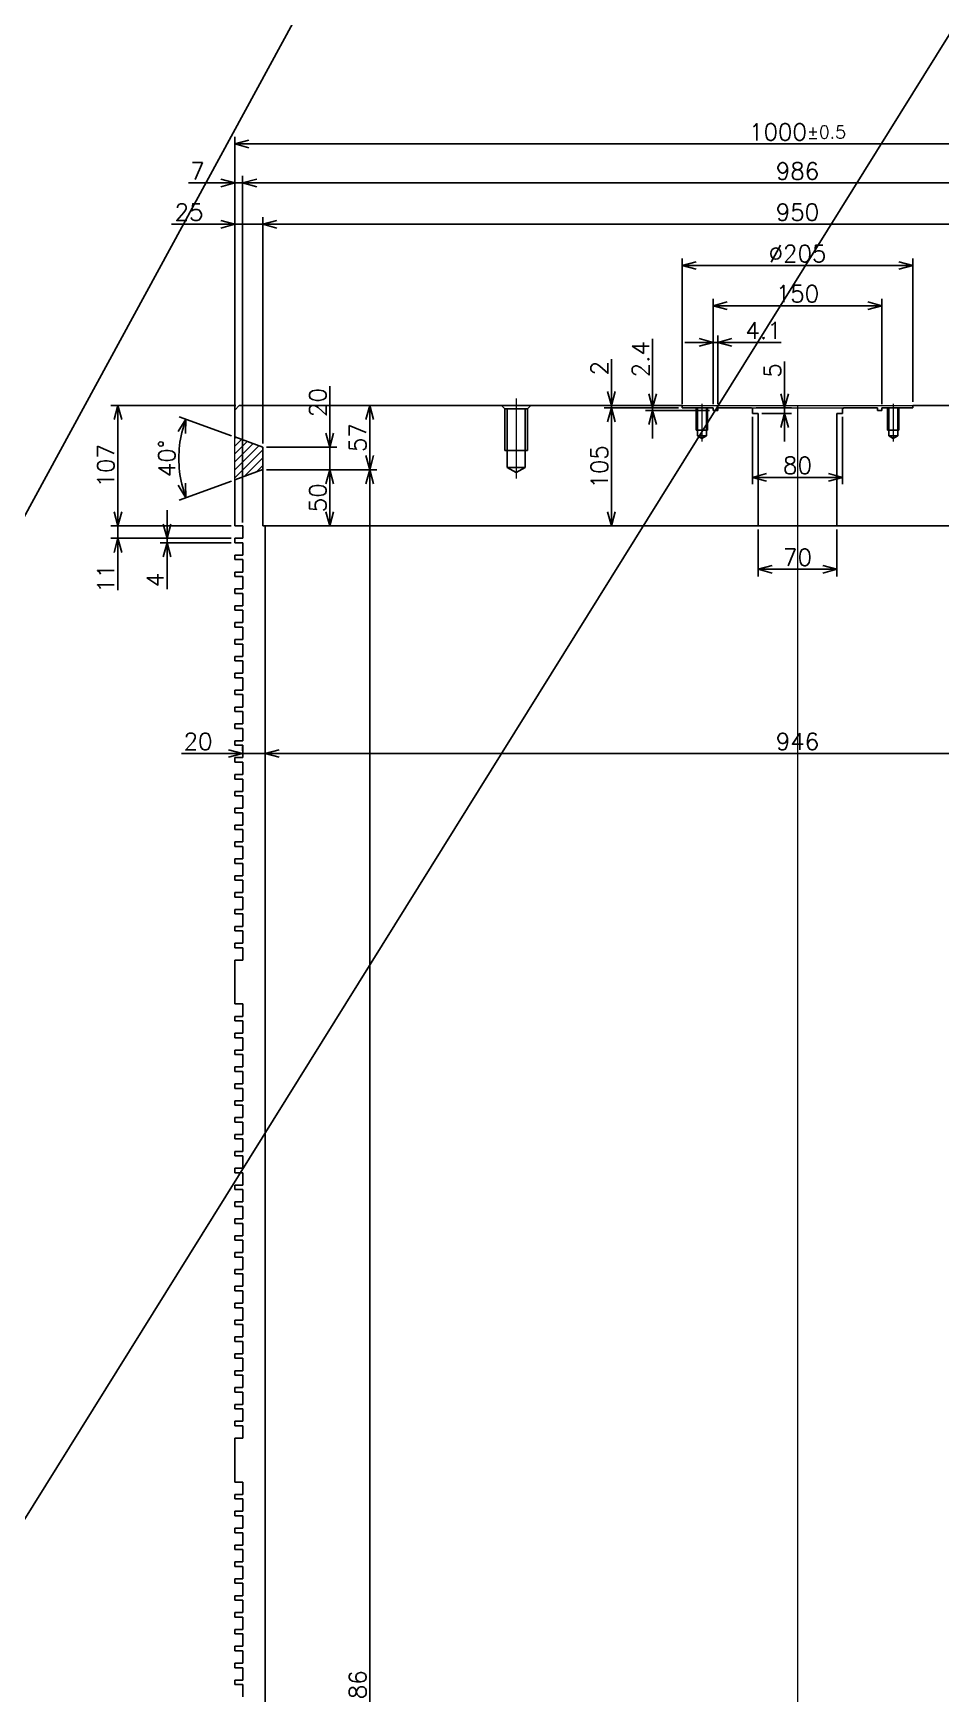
# Model space of a CAD drawing. Header units: millimetres. Extents: x -16130 to 36813, y -8099 to 27484.
# Drawn here: x 2000 to 2806, y 18907 to 20383 of the extents above; entities that cross this region are included whole.
import ezdxf

# ---------------------------------------------------------------- set-up
doc = ezdxf.new("R2010")
doc.units = ezdxf.units.MM
doc.header["$LTSCALE"] = 6
doc.header["$PDMODE"] = 99
doc.header["$PDSIZE"] = 1
doc.linetypes.add('CENTER2', pattern=[28.575, 19.05, -3.175, 3.175, -3.175])
doc.layers.add('05_CENTER', color=4, linetype='CENTER2', lineweight=13)
doc.layers.add('08_DIM', color=3, linetype='Continuous', lineweight=13)
doc.layers.add('10_DRAFT', color=8, linetype='Continuous', lineweight=0, plot=False)
doc.styles.add('KSS_TXT', font='txt.shx', dxfattribs={"bigfont": 'extfont2.shx'})
doc.dimstyles.new('KSS_DIM', dxfattribs={"dimtxt": 3, "dimasz": 2.5, "dimexe": 1.25, "dimexo": 0.625, "dimtad": 1, "dimdsep": 46, "dimtxsty": 'KSS_TXT', "dimblk": 'OPEN30', "dimcen": 0, "dimazin": 2, "dimtfac": 0.75, "dimtmove": 0, "dimatfit": 3, "dimldrblk": 'OPEN30', "dimfxl": 1, "dimtolj": 1, "dimarcsym": 0})

# ---------------------------------------------------------------- blocks, each defined once
blk = doc.blocks.new('_Open30')
at = {"color": 0, "linetype": 'ByBlock', "lineweight": -2}
for p, q in [((-1, 0.27), (0, 0)), ((0, 0), (-1, -0.27)), ((0, 0), (-1, 0))]:
    blk.add_line(p, q, dxfattribs=at)
blk = doc.blocks.new('*D651')
at = {"layer": '08_DIM', "color": 0, "lineweight": -2, "transparency": 16777216}
for p, q in [((2178.6, 20046.3), (2178.6, 20256.2)), ((2185.6, 19948.3), (2185.6, 20256.2)), ((2178.6, 20250), (2137.4, 20250)), ((2166.1, 20250), (2153.6, 20250)), ((2185.6, 20250), (2178.6, 20250)), ((2198.1, 20250), (2210.6, 20250))]:
    blk.add_line(p, q, dxfattribs=at)
at = {"layer": 'Defpoints', "color": 0, "transparency": 16777216}
for p in [(2178.6, 20250), (2178.6, 20043.1), (2185.6, 19945.1)]:
    blk.add_point(p, dxfattribs=at)
at = {"layer": '08_DIM', "color": 0, "lineweight": -2, "transparency": 16777216, "xscale": 12.5, "yscale": 12.5, "zscale": 12.5}
blk.add_blockref('_Open30', (2178.6, 20250), dxfattribs=at)
at = {"layer": '08_DIM', "color": 0, "lineweight": -2, "transparency": 16777216, "xscale": 12.5, "yscale": 12.5, "zscale": 12.5, "rotation": 180}
blk.add_blockref('_Open30', (2185.6, 20250), dxfattribs=at)
at = {"layer": '08_DIM', "color": 0, "transparency": 16777216, "insert": (2145.5, 20260.6), "char_height": 15, "attachment_point": 5, "style": 'KSS_TXT'}
blk.add_mtext('\\A1;7', dxfattribs=at)
blk = doc.blocks.new('*D652')
at = {"layer": '08_DIM', "color": 0, "lineweight": -2, "transparency": 16777216}
for p, q in [((2074.8, 19957.6), (2074.8, 19970.1)), ((2175.5, 19945.1), (2068.5, 19945.1)), ((2074.8, 19945.1), (2074.8, 19934.1)), ((2175.5, 19934.1), (2068.5, 19934.1)), ((2074.8, 19921.6), (2074.8, 19887.9))]:
    blk.add_line(p, q, dxfattribs=at)
at = {"layer": 'Defpoints', "color": 0, "transparency": 16777216}
for p in [(2178.6, 19945.1), (2074.8, 19934.1), (2178.6, 19934.1)]:
    blk.add_point(p, dxfattribs=at)
at = {"layer": '08_DIM', "color": 0, "lineweight": -2, "transparency": 16777216, "xscale": 12.5, "yscale": 12.5, "zscale": 12.5}
for p, rotation in [((2074.8, 19945.1), 270), ((2074.8, 19934.1), 90)]:
    blk.add_blockref('_Open30', p, dxfattribs=dict(at, rotation=rotation))
at = {"layer": '08_DIM', "color": 0, "transparency": 16777216, "insert": (2064.1, 19898.5), "char_height": 15, "attachment_point": 5, "rotation": 90, "style": 'KSS_TXT'}
blk.add_mtext('\\A1;11', dxfattribs=at)
blk = doc.blocks.new('*D653')
at = {"layer": '08_DIM', "color": 0, "lineweight": -2, "transparency": 16777216}
for p, q in [((2118.5, 19946.6), (2118.5, 19959.1)), ((2175.5, 19934.1), (2112.3, 19934.1)), ((2175.5, 19930.1), (2112.3, 19930.1)), ((2118.5, 19934.1), (2118.5, 19930.1)), ((2118.5, 19917.6), (2118.5, 19888.9))]:
    blk.add_line(p, q, dxfattribs=at)
at = {"layer": 'Defpoints', "color": 0, "transparency": 16777216}
for p in [(2118.5, 19930.1), (2178.6, 19934.1), (2178.6, 19930.1)]:
    blk.add_point(p, dxfattribs=at)
at = {"layer": '08_DIM', "color": 0, "lineweight": -2, "transparency": 16777216, "xscale": 12.5, "yscale": 12.5, "zscale": 12.5}
for p, rotation in [((2118.5, 19934.1), 270), ((2118.5, 19930.1), 90)]:
    blk.add_blockref('_Open30', p, dxfattribs=dict(at, rotation=rotation))
at = {"layer": '08_DIM', "color": 0, "transparency": 16777216, "insert": (2107.9, 19897), "char_height": 15, "attachment_point": 5, "rotation": 90, "style": 'KSS_TXT'}
blk.add_mtext('\\A1;4', dxfattribs=at)
blk = doc.blocks.new('*D654')
at = {"layer": '08_DIM', "color": 0, "lineweight": -2, "transparency": 16777216}
for p, q in [((2203.6, 20018.3), (2203.6, 20219.6)), ((2216.1, 20213.3), (3141.1, 20213.3)), ((3153.6, 20018.3), (3153.6, 20219.6))]:
    blk.add_line(p, q, dxfattribs=at)
at = {"layer": 'Defpoints', "color": 0, "transparency": 16777216}
for p in [(3153.6, 20213.3), (2203.6, 20015.1), (3153.6, 20015.1)]:
    blk.add_point(p, dxfattribs=at)
at = {"layer": '08_DIM', "color": 0, "lineweight": -2, "transparency": 16777216, "xscale": 12.5, "yscale": 12.5, "zscale": 12.5, "rotation": 180}
blk.add_blockref('_Open30', (2203.6, 20213.3), dxfattribs=at)
at = {"layer": '08_DIM', "color": 0, "lineweight": -2, "transparency": 16777216, "xscale": 12.5, "yscale": 12.5, "zscale": 12.5}
blk.add_blockref('_Open30', (3153.6, 20213.3), dxfattribs=at)
at = {"layer": '08_DIM', "color": 0, "transparency": 16777216, "insert": (2678.6, 20224), "char_height": 15, "attachment_point": 5, "style": 'KSS_TXT'}
blk.add_mtext('\\A1;950', dxfattribs=at)
blk = doc.blocks.new('*D655')
at = {"layer": '08_DIM', "color": 0, "lineweight": -2, "transparency": 16777216}
for p, q in [((2178.6, 20046.3), (2178.6, 20290.9)), ((3166.1, 20284.7), (2191.1, 20284.7)), ((3178.6, 20013.3), (3178.6, 20290.9))]:
    blk.add_line(p, q, dxfattribs=at)
at = {"layer": 'Defpoints', "color": 0, "transparency": 16777216}
for p in [(2178.6, 20284.7), (2178.6, 20043.1), (3178.6, 20010.1)]:
    blk.add_point(p, dxfattribs=at)
at = {"layer": '08_DIM', "color": 0, "lineweight": -2, "transparency": 16777216, "xscale": 12.5, "yscale": 12.5, "zscale": 12.5, "rotation": 180}
blk.add_blockref('_Open30', (2178.6, 20284.7), dxfattribs=at)
at = {"layer": '08_DIM', "color": 0, "lineweight": -2, "transparency": 16777216, "xscale": 12.5, "yscale": 12.5, "zscale": 12.5}
blk.add_blockref('_Open30', (3178.6, 20284.7), dxfattribs=at)
at = {"layer": '08_DIM', "color": 0, "transparency": 16777216, "insert": (2678.6, 20295.3), "char_height": 15, "attachment_point": 5, "style": 'KSS_TXT'}
blk.add_mtext('\\A1;1000{\\H11.250000;%%p0.5}', dxfattribs=at)
blk = doc.blocks.new('*D656')
at = {"layer": '08_DIM', "color": 0, "lineweight": -2, "transparency": 16777216}
for p, q in [((2166.1, 20213.3), (2122.4, 20213.3)), ((2178.6, 20046.3), (2178.6, 20219.6)), ((2203.6, 20213.3), (2178.6, 20213.3)), ((2203.6, 20018.3), (2203.6, 20219.6)), ((2216.1, 20213.3), (2228.6, 20213.3))]:
    blk.add_line(p, q, dxfattribs=at)
at = {"layer": 'Defpoints', "color": 0, "transparency": 16777216}
for p in [(2178.6, 20213.3), (2178.6, 20043.1), (2203.6, 20015.1)]:
    blk.add_point(p, dxfattribs=at)
at = {"layer": '08_DIM', "color": 0, "lineweight": -2, "transparency": 16777216, "xscale": 12.5, "yscale": 12.5, "zscale": 12.5}
blk.add_blockref('_Open30', (2178.6, 20213.3), dxfattribs=at)
at = {"layer": '08_DIM', "color": 0, "lineweight": -2, "transparency": 16777216, "xscale": 12.5, "yscale": 12.5, "zscale": 12.5, "rotation": 180}
blk.add_blockref('_Open30', (2203.6, 20213.3), dxfattribs=at)
at = {"layer": '08_DIM', "color": 0, "transparency": 16777216, "insert": (2138, 20224), "char_height": 15, "attachment_point": 5, "style": 'KSS_TXT'}
blk.add_mtext('\\A1;25', dxfattribs=at)
blk = doc.blocks.new('*D1898')
at = {"layer": '08_DIM', "color": 0, "lineweight": -2, "transparency": 16777216}
for p, q in [((2185.6, 19948.3), (2185.6, 20256.2)), ((3171.6, 19948.3), (3171.6, 20256.2)), ((2198.1, 20250), (3159.1, 20250))]:
    blk.add_line(p, q, dxfattribs=at)
at = {"layer": 'Defpoints', "color": 0, "transparency": 16777216}
for p in [(3171.6, 20250), (2185.6, 19945.1), (3171.6, 19945.1)]:
    blk.add_point(p, dxfattribs=at)
at = {"layer": '08_DIM', "color": 0, "lineweight": -2, "transparency": 16777216, "xscale": 12.5, "yscale": 12.5, "zscale": 12.5, "rotation": 180}
blk.add_blockref('_Open30', (2185.6, 20250), dxfattribs=at)
at = {"layer": '08_DIM', "color": 0, "lineweight": -2, "transparency": 16777216, "xscale": 12.5, "yscale": 12.5, "zscale": 12.5}
blk.add_blockref('_Open30', (3171.6, 20250), dxfattribs=at)
at = {"layer": '08_DIM', "color": 0, "transparency": 16777216, "insert": (2678.6, 20260.6), "char_height": 15, "attachment_point": 5, "style": 'KSS_TXT'}
blk.add_mtext('\\A1;986', dxfattribs=at)
blk = doc.blocks.new('A$C6D3E2C2A_1_1')
h = blk.add_hatch()
h.set_pattern_fill('_USER', color=3, scale=5, angle=135, style=0, pattern_type=0)
h.set_pattern_definition([(45, (-1256.782, -15543.1433), (-3.5355339, 3.5355339), [])])
h.paths.add_polyline_path([(-500, 2270.1), (-475, 2261), (-475, 2241), (-500, 2231.9)])
at = {"color": 0}
for p, q in [((-496, 2298), (-500, 2294)), ((-500, 2294), (-500, 2270.1)), ((-496, 2298), (-102.5, 2298)), ((-260, 2295), (-263, 2298)), ((-260, 2258), (-260, 2295)), ((-260, 2295), (-240, 2295)), ((-258, 2243), (-258, 2295)), ((-242, 2295), (-242, 2243)), ((-240, 2295), (-237, 2298)), ((-240, 2295), (-240, 2258)), ((-102.5, 2296), (-102.5, 2298)), ((-75, 2296), (-102.5, 2296)), ((-90, 2296), (-90, 2276)), ((-89, 2296), (-89, 2271)), ((-81, 2296), (-81, 2271)), ((-80, 2296), (-80, 2276)), ((-75, 2293.6), (-75, 2296)), ((-70.9, 2293.6), (-75, 2293.6)), ((-41, 2296), (-70.9, 2296)), ((-70.9, 2296), (-70.9, 2293.6)), ((-41, 2296), (-40, 2295)), ((-40, 2291), (-40, 2295)), ((-40, 2291), (-35, 2291)), ((-35, 2191), (-35, 2291)), ((35, 2291), (40, 2291)), ((35, 2191), (35, 2291)), ((40, 2295), (41, 2296)), ((40, 2291), (40, 2295)), ((41, 2296), (70.9, 2296)), ((70.9, 2296), (70.9, 2293.6)), ((70.9, 2293.6), (75, 2293.6)), ((75, 2296), (102.5, 2296)), ((75, 2293.6), (75, 2296)), ((80, 2296), (80, 2276)), ((81, 2296), (81, 2271)), ((89, 2296), (89, 2271)), ((90, 2296), (90, 2276)), ((102.5, 2298), (496, 2298)), ((102.5, 2298), (102.5, 2296)), ((-90, 2276), (-80, 2276)), ((90, 2276), (80, 2276)), ((-500, 2270.1), (-475, 2261)), ((-475, 2261), (-475, 2191)), ((-89, 2271), (-81, 2271)), ((-85, 2268.7), (-89, 2271)), ((-81, 2271), (-85, 2268.7)), ((89, 2271), (81, 2271)), ((81, 2271), (85, 2268.7)), ((85, 2268.7), (89, 2271)), ((-240, 2258), (-260, 2258)), ((-500, 2231.9), (-475, 2241)), ((-500, 2231.9), (-500, 2191)), ((-258, 2243), (-250, 2238.4)), ((-258, 2243), (-242, 2243)), ((-250, 2238.4), (-242, 2243)), ((-500, 2191), (-493, 2191)), ((-493, 2191), (-493, 2180)), ((475, 2191), (-475, 2191)), ((-473, 2191), (-473, 105)), ((-500, 2180), (-500, 2176)), ((-500, 2180), (-493, 2180)), ((-500, 2176), (-493, 2176)), ((-493, 2176), (-493, 2165)), ((-500, 2165), (-500, 2161)), ((-500, 2165), (-493, 2165)), ((-500, 2161), (-493, 2161)), ((-493, 2161), (-493, 2150)), ((-500, 2150), (-493, 2150)), ((-500, 2150), (-500, 2146)), ((-500, 2146), (-493, 2146)), ((-493, 2146), (-493, 2135)), ((-500, 2135), (-493, 2135)), ((-500, 2135), (-500, 2131)), ((-500, 2131), (-493, 2131)), ((-493, 2131), (-493, 2120)), ((-500, 2120), (-493, 2120)), ((-500, 2120), (-500, 2116)), ((-500, 2116), (-493, 2116)), ((-493, 2116), (-493, 2105)), ((-500, 2105), (-493, 2105)), ((-500, 2105), (-500, 2101)), ((-500, 2101), (-493, 2101)), ((-493, 2101), (-493, 2090)), ((-500, 2090), (-493, 2090)), ((-500, 2090), (-500, 2086)), ((-500, 2086), (-493, 2086)), ((-493, 2086), (-493, 2075)), ((-500, 2075), (-493, 2075)), ((-500, 2075), (-500, 2071)), ((-500, 2071), (-493, 2071)), ((-493, 2071), (-493, 2060)), ((-500, 2060), (-493, 2060)), ((-500, 2060), (-500, 2056)), ((-500, 2056), (-493, 2056)), ((-493, 2056), (-493, 2045)), ((-500, 2045), (-493, 2045)), ((-500, 2045), (-500, 2041)), ((-500, 2041), (-493, 2041)), ((-493, 2041), (-493, 2030)), ((-500, 2030), (-493, 2030)), ((-500, 2030), (-500, 2026)), ((-500, 2026), (-493, 2026)), ((-493, 2026), (-493, 2015)), ((-500, 2015), (-493, 2015)), ((-500, 2015), (-500, 2011)), ((-500, 2011), (-493, 2011)), ((-493, 2011), (-493, 2000)), ((-500, 2000), (-493, 2000)), ((-500, 2000), (-500, 1996)), ((-500, 1996), (-493, 1996)), ((-493, 1996), (-493, 1985)), ((-500, 1985), (-493, 1985)), ((-500, 1985), (-500, 1981)), ((-500, 1981), (-493, 1981)), ((-493, 1981), (-493, 1970)), ((-500, 1970), (-493, 1970)), ((-500, 1970), (-500, 1966)), ((-500, 1966), (-493, 1966)), ((-493, 1966), (-493, 1955)), ((-500, 1955), (-493, 1955)), ((-500, 1955), (-500, 1951)), ((-500, 1951), (-493, 1951)), ((-493, 1951), (-493, 1940)), ((-500, 1940), (-493, 1940)), ((-500, 1940), (-500, 1936)), ((-500, 1936), (-493, 1936)), ((-493, 1936), (-493, 1925)), ((-500, 1925), (-493, 1925)), ((-500, 1925), (-500, 1921)), ((-500, 1921), (-493, 1921)), ((-493, 1921), (-493, 1910)), ((-500, 1910), (-493, 1910)), ((-500, 1910), (-500, 1906)), ((-500, 1906), (-493, 1906)), ((-493, 1906), (-493, 1895)), ((-500, 1895), (-493, 1895)), ((-500, 1895), (-500, 1891)), ((-500, 1891), (-493, 1891)), ((-493, 1891), (-493, 1880)), ((-500, 1880), (-493, 1880)), ((-500, 1880), (-500, 1876)), ((-500, 1876), (-493, 1876)), ((-493, 1876), (-493, 1865)), ((-500, 1865), (-493, 1865)), ((-500, 1865), (-500, 1861)), ((-500, 1861), (-493, 1861)), ((-493, 1861), (-493, 1850)), ((-500, 1850), (-493, 1850)), ((-500, 1850), (-500, 1846)), ((-500, 1846), (-493, 1846)), ((-493, 1846), (-493, 1835)), ((-500, 1835), (-493, 1835)), ((-500, 1835), (-500, 1831)), ((-500, 1831), (-493, 1831)), ((-493, 1831), (-493, 1820)), ((-500, 1820), (-493, 1820)), ((-500, 1820), (-500, 1816)), ((-500, 1816), (-493, 1816)), ((-493, 1816), (-493, 1805)), ((-500, 1805), (-500, 1766)), ((-500, 1805), (-493, 1805)), ((-500, 1766), (-493, 1766)), ((-500, 1766), (-493, 1766)), ((-493, 1766), (-493, 1755)), ((-500, 1755), (-500, 1751)), ((-500, 1755), (-493, 1755)), ((-500, 1751), (-493, 1751)), ((-493, 1751), (-493, 1740)), ((-500, 1740), (-500, 1736)), ((-500, 1740), (-493, 1740)), ((-500, 1736), (-493, 1736)), ((-493, 1736), (-493, 1725)), ((-500, 1725), (-493, 1725)), ((-500, 1725), (-500, 1721)), ((-500, 1721), (-493, 1721)), ((-493, 1721), (-493, 1710)), ((-500, 1710), (-493, 1710)), ((-500, 1710), (-500, 1706)), ((-500, 1706), (-493, 1706)), ((-493, 1706), (-493, 1695)), ((-500, 1695), (-493, 1695)), ((-500, 1695), (-500, 1691)), ((-500, 1691), (-493, 1691)), ((-493, 1691), (-493, 1680)), ((-500, 1680), (-493, 1680)), ((-500, 1680), (-500, 1676)), ((-500, 1676), (-493, 1676)), ((-493, 1676), (-493, 1665)), ((-500, 1665), (-493, 1665)), ((-500, 1665), (-500, 1661)), ((-500, 1661), (-493, 1661)), ((-493, 1661), (-493, 1650)), ((-500, 1650), (-493, 1650)), ((-500, 1650), (-500, 1646)), ((-500, 1646), (-493, 1646)), ((-493, 1646), (-493, 1635)), ((-500, 1635), (-493, 1635)), ((-500, 1635), (-500, 1631)), ((-500, 1631), (-493, 1631)), ((-493, 1631), (-493, 1620)), ((-500, 1620), (-493, 1620)), ((-500, 1620), (-500, 1616)), ((-500, 1616), (-493, 1616)), ((-493, 1616), (-493, 1605)), ((-500, 1605), (-493, 1605)), ((-500, 1605), (-500, 1601)), ((-500, 1601), (-493, 1601)), ((-493, 1601), (-493, 1590)), ((-500, 1590), (-493, 1590)), ((-500, 1590), (-500, 1586)), ((-500, 1586), (-493, 1586)), ((-493, 1586), (-493, 1575)), ((-500, 1575), (-493, 1575)), ((-500, 1575), (-500, 1571)), ((-500, 1571), (-493, 1571)), ((-493, 1571), (-493, 1560)), ((-500, 1560), (-493, 1560)), ((-500, 1560), (-500, 1556)), ((-500, 1556), (-493, 1556)), ((-493, 1556), (-493, 1545)), ((-500, 1545), (-493, 1545)), ((-500, 1545), (-500, 1541)), ((-500, 1541), (-493, 1541)), ((-493, 1541), (-493, 1530)), ((-500, 1530), (-493, 1530)), ((-500, 1530), (-500, 1526)), ((-500, 1526), (-493, 1526)), ((-493, 1526), (-493, 1515)), ((-500, 1515), (-493, 1515)), ((-500, 1515), (-500, 1511)), ((-500, 1511), (-493, 1511)), ((-493, 1511), (-493, 1500)), ((-500, 1500), (-493, 1500)), ((-500, 1500), (-500, 1496)), ((-500, 1496), (-493, 1496)), ((-493, 1496), (-493, 1485)), ((-500, 1485), (-493, 1485)), ((-500, 1485), (-500, 1481)), ((-500, 1481), (-493, 1481)), ((-493, 1481), (-493, 1470)), ((-500, 1470), (-493, 1470)), ((-500, 1470), (-500, 1466)), ((-500, 1466), (-493, 1466)), ((-493, 1466), (-493, 1455)), ((-500, 1455), (-493, 1455)), ((-500, 1455), (-500, 1451)), ((-500, 1451), (-493, 1451)), ((-493, 1451), (-493, 1440)), ((-500, 1440), (-493, 1440)), ((-500, 1440), (-500, 1436)), ((-500, 1436), (-493, 1436)), ((-493, 1436), (-493, 1425)), ((-500, 1425), (-493, 1425)), ((-500, 1425), (-500, 1421)), ((-500, 1421), (-493, 1421)), ((-493, 1421), (-493, 1410)), ((-500, 1410), (-493, 1410)), ((-500, 1410), (-500, 1406)), ((-500, 1406), (-493, 1406)), ((-493, 1406), (-493, 1395)), ((-500, 1395), (-493, 1395)), ((-500, 1395), (-500, 1391)), ((-500, 1391), (-493, 1391)), ((-493, 1391), (-493, 1380)), ((-500, 1380), (-500, 1341)), ((-500, 1380), (-493, 1380)), ((-500, 1341), (-493, 1341)), ((-500, 1341), (-493, 1341)), ((-500, 1330), (-500, 1326)), ((-500, 1330), (-493, 1330)), ((-493, 1341), (-493, 1330)), ((-500, 1326), (-493, 1326)), ((-500, 1315), (-500, 1311)), ((-500, 1315), (-493, 1315)), ((-493, 1326), (-493, 1315)), ((-500, 1311), (-493, 1311)), ((-500, 1300), (-493, 1300)), ((-500, 1300), (-500, 1296)), ((-493, 1311), (-493, 1300)), ((-500, 1296), (-493, 1296)), ((-500, 1285), (-493, 1285)), ((-500, 1285), (-500, 1281)), ((-493, 1296), (-493, 1285)), ((-500, 1281), (-493, 1281)), ((-500, 1270), (-493, 1270)), ((-500, 1270), (-500, 1266)), ((-493, 1281), (-493, 1270)), ((-500, 1266), (-493, 1266)), ((-500, 1255), (-493, 1255)), ((-500, 1255), (-500, 1251)), ((-493, 1266), (-493, 1255)), ((-500, 1251), (-493, 1251)), ((-493, 1251), (-493, 1240)), ((-500, 1240), (-493, 1240)), ((-500, 1240), (-500, 1236)), ((-500, 1236), (-493, 1236)), ((-493, 1236), (-493, 1225)), ((-500, 1225), (-493, 1225)), ((-500, 1225), (-500, 1221)), ((-500, 1221), (-493, 1221)), ((-493, 1221), (-493, 1210)), ((-500, 1210), (-493, 1210)), ((-500, 1210), (-500, 1206)), ((-500, 1206), (-493, 1206)), ((-493, 1206), (-493, 1195)), ((-500, 1195), (-493, 1195)), ((-500, 1195), (-500, 1191)), ((-500, 1191), (-493, 1191)), ((-493, 1191), (-493, 1180)), ((-500, 1180), (-493, 1180)), ((-500, 1180), (-500, 1176)), ((-500, 1176), (-493, 1176)), ((-493, 1176), (-493, 1165)), ((-500, 1165), (-493, 1165)), ((-500, 1165), (-500, 1161)), ((-500, 1161), (-493, 1161)), ((-493, 1161), (-493, 1150))]:
    blk.add_line(p, q, dxfattribs=at)
at = {"layer": '05_CENTER'}
for p, q in [((-250, 2304.4), (-250, 2233.1)), ((-85, 2299.4), (-85, 2265.9)), ((85, 2299.4), (85, 2265.9))]:
    blk.add_line(p, q, dxfattribs=at)
at = {"layer": '08_DIM'}
blk.add_line((-500, 2231.9), (-500, 2270.1), dxfattribs=at)
at = {"layer": '10_DRAFT'}
for p, q in [((-102.5, 2298), (102.5, 2298)), ((-41, 2296), (41, 2296)), ((0, 2298), (0, -2))]:
    blk.add_line(p, q, dxfattribs=at)
blk = doc.blocks.new('*D2063')
at = {"layer": '08_DIM', "color": 0, "lineweight": -2, "transparency": 16777216}
for p, q in [((2206.8, 19995.1), (2269.3, 19995.1)), ((2263, 19957.6), (2263, 19982.6)), ((2294, 19945.1), (2256.8, 19945.1))]:
    blk.add_line(p, q, dxfattribs=at)
at = {"layer": 'Defpoints', "color": 0, "transparency": 16777216}
for p in [(2203.6, 19995.1), (2263, 19995.1), (2297.1, 19945.1)]:
    blk.add_point(p, dxfattribs=at)
at = {"layer": '08_DIM', "color": 0, "lineweight": -2, "transparency": 16777216, "xscale": 12.5, "yscale": 12.5, "zscale": 12.5}
for p, rotation in [((2263, 19995.1), 90), ((2263, 19945.1), 270)]:
    blk.add_blockref('_Open30', p, dxfattribs=dict(at, rotation=rotation))
at = {"layer": '08_DIM', "color": 0, "transparency": 16777216, "insert": (2252.4, 19970.1), "char_height": 15, "attachment_point": 5, "rotation": 90, "style": 'KSS_TXT'}
blk.add_mtext('\\A1;50', dxfattribs=at)
blk = doc.blocks.new('*D2409')
at = {"layer": '08_DIM', "color": 0, "lineweight": -2, "transparency": 16777216}
for p, q in [((2573, 20050.1), (2506.9, 20050.1)), ((2513.2, 19957.6), (2513.2, 20037.6)), ((2527.8, 19945.1), (2506.9, 19945.1))]:
    blk.add_line(p, q, dxfattribs=at)
at = {"layer": 'Defpoints', "color": 0, "transparency": 16777216}
for p in [(2513.2, 20050.1), (2576.1, 20050.1), (2531, 19945.1)]:
    blk.add_point(p, dxfattribs=at)
at = {"layer": '08_DIM', "color": 0, "lineweight": -2, "transparency": 16777216, "xscale": 12.5, "yscale": 12.5, "zscale": 12.5}
for p, rotation in [((2513.2, 20050.1), 90), ((2513.2, 19945.1), 270)]:
    blk.add_blockref('_Open30', p, dxfattribs=dict(at, rotation=rotation))
at = {"layer": '08_DIM', "color": 0, "transparency": 16777216, "insert": (2502.6, 19997.6), "char_height": 15, "attachment_point": 5, "rotation": 90, "style": 'KSS_TXT'}
blk.add_mtext('\\A1;105', dxfattribs=at)
blk = doc.blocks.new('*D2410')
at = {"layer": '08_DIM', "color": 0, "lineweight": -2, "transparency": 16777216}
for p, q in [((2513.2, 20064.6), (2513.2, 20093.4)), ((2517.4, 20052.1), (2506.9, 20052.1)), ((2573, 20050.1), (2506.9, 20050.1)), ((2513.2, 20050.1), (2513.2, 20052.1)), ((2513.2, 20037.6), (2513.2, 20025.1))]:
    blk.add_line(p, q, dxfattribs=at)
at = {"layer": 'Defpoints', "color": 0, "transparency": 16777216}
for p in [(2513.2, 20052.1), (2520.5, 20052.1), (2576.1, 20050.1)]:
    blk.add_point(p, dxfattribs=at)
at = {"layer": '08_DIM', "color": 0, "lineweight": -2, "transparency": 16777216, "xscale": 12.5, "yscale": 12.5, "zscale": 12.5}
for p, rotation in [((2513.2, 20052.1), 270), ((2513.2, 20050.1), 90)]:
    blk.add_blockref('_Open30', p, dxfattribs=dict(at, rotation=rotation))
at = {"layer": '08_DIM', "color": 0, "transparency": 16777216, "insert": (2502.6, 20085.3), "char_height": 15, "attachment_point": 5, "rotation": 90, "style": 'KSS_TXT'}
blk.add_mtext('\\A1;2', dxfattribs=at)
blk = doc.blocks.new('*D2411')
at = {"layer": '08_DIM', "color": 0, "lineweight": -2, "transparency": 16777216}
for p, q in [((2576.1, 20053.3), (2576.1, 20182.9)), ((2781.1, 20055.3), (2781.1, 20182.9)), ((2588.6, 20176.6), (2768.6, 20176.6))]:
    blk.add_line(p, q, dxfattribs=at)
at = {"layer": 'Defpoints', "color": 0, "transparency": 16777216}
for p in [(2781.1, 20176.6), (2576.1, 20050.1), (2781.1, 20052.1)]:
    blk.add_point(p, dxfattribs=at)
at = {"layer": '08_DIM', "color": 0, "lineweight": -2, "transparency": 16777216, "xscale": 12.5, "yscale": 12.5, "zscale": 12.5, "rotation": 180}
blk.add_blockref('_Open30', (2576.1, 20176.6), dxfattribs=at)
at = {"layer": '08_DIM', "color": 0, "lineweight": -2, "transparency": 16777216, "xscale": 12.5, "yscale": 12.5, "zscale": 12.5}
blk.add_blockref('_Open30', (2781.1, 20176.6), dxfattribs=at)
at = {"layer": '08_DIM', "color": 0, "transparency": 16777216, "insert": (2678.6, 20187.2), "char_height": 15, "attachment_point": 5, "style": 'KSS_TXT'}
blk.add_mtext('\\A1;%%C205', dxfattribs=at)
blk = doc.blocks.new('*D2413')
at = {"layer": '08_DIM', "color": 0, "lineweight": -2, "transparency": 16777216}
for p, q in [((2205.6, 19734.7), (2205.6, 19749.1)), ((2218.1, 19742.8), (3139.1, 19742.8)), ((3151.6, 19734.7), (3151.6, 19749.1))]:
    blk.add_line(p, q, dxfattribs=at)
at = {"layer": 'Defpoints', "color": 0, "transparency": 16777216}
for p in [(3151.6, 19742.8), (2205.6, 19731.6), (3151.6, 19731.6)]:
    blk.add_point(p, dxfattribs=at)
at = {"layer": '08_DIM', "color": 0, "lineweight": -2, "transparency": 16777216, "xscale": 12.5, "yscale": 12.5, "zscale": 12.5, "rotation": 180}
blk.add_blockref('_Open30', (2205.6, 19742.8), dxfattribs=at)
at = {"layer": '08_DIM', "color": 0, "lineweight": -2, "transparency": 16777216, "xscale": 12.5, "yscale": 12.5, "zscale": 12.5}
blk.add_blockref('_Open30', (3151.6, 19742.8), dxfattribs=at)
at = {"layer": '08_DIM', "color": 0, "transparency": 16777216, "insert": (2678.6, 19753.5), "char_height": 15, "attachment_point": 5, "style": 'KSS_TXT'}
blk.add_mtext('\\A1;946', dxfattribs=at)
blk = doc.blocks.new('*D2414')
at = {"layer": '08_DIM', "color": 0, "lineweight": -2, "transparency": 16777216}
for p, q in [((2173.1, 19742.8), (2131.3, 19742.8)), ((2185.6, 19745.1), (2185.6, 19749.1)), ((2205.6, 19742.8), (2185.6, 19742.8)), ((2205.6, 19746), (2205.6, 19736.6)), ((2218.1, 19742.8), (2230.6, 19742.8))]:
    blk.add_line(p, q, dxfattribs=at)
at = {"layer": 'Defpoints', "color": 0, "transparency": 16777216}
for p in [(2185.6, 19742.8), (2185.6, 19742), (2205.6, 19749.1)]:
    blk.add_point(p, dxfattribs=at)
at = {"layer": '08_DIM', "color": 0, "lineweight": -2, "transparency": 16777216, "xscale": 12.5, "yscale": 12.5, "zscale": 12.5}
blk.add_blockref('_Open30', (2185.6, 19742.8), dxfattribs=at)
at = {"layer": '08_DIM', "color": 0, "lineweight": -2, "transparency": 16777216, "xscale": 12.5, "yscale": 12.5, "zscale": 12.5, "rotation": 180}
blk.add_blockref('_Open30', (2205.6, 19742.8), dxfattribs=at)
at = {"layer": '08_DIM', "color": 0, "transparency": 16777216, "insert": (2146, 19753.5), "char_height": 15, "attachment_point": 5, "style": 'KSS_TXT'}
blk.add_mtext('\\A1;20', dxfattribs=at)
blk = doc.blocks.new('*D2564')
at = {"layer": '08_DIM', "color": 0, "lineweight": -2, "transparency": 16777216}
for p, q in [((2263, 20027.6), (2263, 20069.5)), ((2206.8, 20015.1), (2269.3, 20015.1)), ((2263, 19995.1), (2263, 20015.1)), ((2206.8, 19995.1), (2269.3, 19995.1)), ((2263, 19982.6), (2263, 19970.1))]:
    blk.add_line(p, q, dxfattribs=at)
at = {"layer": 'Defpoints', "color": 0, "transparency": 16777216}
for p in [(2203.6, 20015.1), (2263, 20015.1), (2203.6, 19995.1)]:
    blk.add_point(p, dxfattribs=at)
at = {"layer": '08_DIM', "color": 0, "lineweight": -2, "transparency": 16777216, "xscale": 12.5, "yscale": 12.5, "zscale": 12.5}
for p, rotation in [((2263, 20015.1), 270), ((2263, 19995.1), 90)]:
    blk.add_blockref('_Open30', p, dxfattribs=dict(at, rotation=rotation))
at = {"layer": '08_DIM', "color": 0, "transparency": 16777216, "insert": (2252.4, 20054.8), "char_height": 15, "attachment_point": 5, "rotation": 90, "style": 'KSS_TXT'}
blk.add_mtext('\\A1;20', dxfattribs=at)
blk = doc.blocks.new('*D3056')
at = {"layer": '08_DIM', "color": 0, "lineweight": -2, "transparency": 16777216}
for p, q in [((2591.1, 20108.3), (2578.6, 20108.3)), ((2603.6, 20053.3), (2603.6, 20114.5)), ((2603.6, 20108.3), (2607.7, 20108.3)), ((2607.7, 20053.3), (2607.7, 20114.5)), ((2620.2, 20108.3), (2664, 20108.3))]:
    blk.add_line(p, q, dxfattribs=at)
at = {"layer": 'Defpoints', "color": 0, "transparency": 16777216}
for p in [(2607.7, 20108.3), (2603.6, 20050.1), (2607.7, 20050.1)]:
    blk.add_point(p, dxfattribs=at)
at = {"layer": '08_DIM', "color": 0, "lineweight": -2, "transparency": 16777216, "xscale": 12.5, "yscale": 12.5, "zscale": 12.5}
blk.add_blockref('_Open30', (2603.6, 20108.3), dxfattribs=at)
at = {"layer": '08_DIM', "color": 0, "lineweight": -2, "transparency": 16777216, "xscale": 12.5, "yscale": 12.5, "zscale": 12.5, "rotation": 180}
blk.add_blockref('_Open30', (2607.7, 20108.3), dxfattribs=at)
at = {"layer": '08_DIM', "color": 0, "transparency": 16777216, "insert": (2648.4, 20118.9), "char_height": 15, "attachment_point": 5, "style": 'KSS_TXT'}
blk.add_mtext('\\A1;4.1', dxfattribs=at)
blk = doc.blocks.new('*D3057')
at = {"layer": '08_DIM', "color": 0, "lineweight": -2, "transparency": 16777216}
for p, q in [((2603.6, 20053.3), (2603.6, 20147.1)), ((2616.1, 20140.9), (2741.1, 20140.9)), ((2753.6, 20053.3), (2753.6, 20147.1))]:
    blk.add_line(p, q, dxfattribs=at)
at = {"layer": 'Defpoints', "color": 0, "transparency": 16777216}
for p in [(2753.6, 20140.9), (2603.6, 20050.1), (2753.6, 20050.1)]:
    blk.add_point(p, dxfattribs=at)
at = {"layer": '08_DIM', "color": 0, "lineweight": -2, "transparency": 16777216, "xscale": 12.5, "yscale": 12.5, "zscale": 12.5, "rotation": 180}
blk.add_blockref('_Open30', (2603.6, 20140.9), dxfattribs=at)
at = {"layer": '08_DIM', "color": 0, "lineweight": -2, "transparency": 16777216, "xscale": 12.5, "yscale": 12.5, "zscale": 12.5}
blk.add_blockref('_Open30', (2753.6, 20140.9), dxfattribs=at)
at = {"layer": '08_DIM', "color": 0, "transparency": 16777216, "insert": (2678.6, 20151.5), "char_height": 15, "attachment_point": 5, "style": 'KSS_TXT'}
blk.add_mtext('\\A1;150', dxfattribs=at)
blk = doc.blocks.new('*D3058')
at = {"layer": '08_DIM', "color": 0, "lineweight": -2, "transparency": 16777216}
for p, q in [((2638.6, 20042), (2638.6, 19982.1)), ((2718.6, 20042), (2718.6, 19982.1)), ((2651.1, 19988.3), (2706.1, 19988.3))]:
    blk.add_line(p, q, dxfattribs=at)
at = {"layer": 'Defpoints', "color": 0, "transparency": 16777216}
for p in [(2638.6, 20045.1), (2718.6, 20045.1), (2718.6, 19988.3)]:
    blk.add_point(p, dxfattribs=at)
at = {"layer": '08_DIM', "color": 0, "lineweight": -2, "transparency": 16777216, "xscale": 12.5, "yscale": 12.5, "zscale": 12.5, "rotation": 180}
blk.add_blockref('_Open30', (2638.6, 19988.3), dxfattribs=at)
at = {"layer": '08_DIM', "color": 0, "lineweight": -2, "transparency": 16777216, "xscale": 12.5, "yscale": 12.5, "zscale": 12.5}
blk.add_blockref('_Open30', (2718.6, 19988.3), dxfattribs=at)
at = {"layer": '08_DIM', "color": 0, "transparency": 16777216, "insert": (2678.6, 19998.9), "char_height": 15, "attachment_point": 5, "style": 'KSS_TXT'}
blk.add_mtext('\\A1;80', dxfattribs=at)
blk = doc.blocks.new('*D3059')
at = {"layer": '08_DIM', "color": 0, "lineweight": -2, "transparency": 16777216}
for p, q in [((2643.6, 19942), (2643.6, 19900.3)), ((2713.6, 19942), (2713.6, 19900.3)), ((2656.1, 19906.6), (2701.1, 19906.6))]:
    blk.add_line(p, q, dxfattribs=at)
at = {"layer": 'Defpoints', "color": 0, "transparency": 16777216}
for p in [(2643.6, 19945.1), (2713.6, 19945.1), (2713.6, 19906.6)]:
    blk.add_point(p, dxfattribs=at)
at = {"layer": '08_DIM', "color": 0, "lineweight": -2, "transparency": 16777216, "xscale": 12.5, "yscale": 12.5, "zscale": 12.5, "rotation": 180}
blk.add_blockref('_Open30', (2643.6, 19906.6), dxfattribs=at)
at = {"layer": '08_DIM', "color": 0, "lineweight": -2, "transparency": 16777216, "xscale": 12.5, "yscale": 12.5, "zscale": 12.5}
blk.add_blockref('_Open30', (2713.6, 19906.6), dxfattribs=at)
at = {"layer": '08_DIM', "color": 0, "transparency": 16777216, "insert": (2678.6, 19917.2), "char_height": 15, "attachment_point": 5, "style": 'KSS_TXT'}
blk.add_mtext('\\A1;70', dxfattribs=at)
blk = doc.blocks.new('*D3060')
at = {"layer": '08_DIM', "color": 0, "lineweight": -2, "transparency": 16777216}
for p, q in [((2549.8, 20062.6), (2549.8, 20111.4)), ((2573, 20050.1), (2543.6, 20050.1)), ((2600.5, 20047.7), (2543.6, 20047.7)), ((2549.8, 20047.7), (2549.8, 20050.1)), ((2549.8, 20035.2), (2549.8, 20022.7))]:
    blk.add_line(p, q, dxfattribs=at)
at = {"layer": 'Defpoints', "color": 0, "transparency": 16777216}
for p in [(2549.8, 20050.1), (2576.1, 20050.1), (2603.6, 20047.7)]:
    blk.add_point(p, dxfattribs=at)
at = {"layer": '08_DIM', "color": 0, "lineweight": -2, "transparency": 16777216, "xscale": 12.5, "yscale": 12.5, "zscale": 12.5}
for p, rotation in [((2549.8, 20050.1), 270), ((2549.8, 20047.7), 90)]:
    blk.add_blockref('_Open30', p, dxfattribs=dict(at, rotation=rotation))
at = {"layer": '08_DIM', "color": 0, "transparency": 16777216, "insert": (2539.2, 20093.3), "char_height": 15, "attachment_point": 5, "rotation": 90, "style": 'KSS_TXT'}
blk.add_mtext('\\A1;2.4', dxfattribs=at)
blk = doc.blocks.new('*D3061')
at = {"layer": '08_DIM', "color": 0, "lineweight": -2, "transparency": 16777216}
for p, q in [((2667.1, 20062.6), (2667.1, 20091.4)), ((2641.8, 20050.1), (2673.3, 20050.1)), ((2667.1, 20045.1), (2667.1, 20050.1)), ((2646.8, 20045.1), (2673.3, 20045.1)), ((2667.1, 20032.6), (2667.1, 20020.1))]:
    blk.add_line(p, q, dxfattribs=at)
at = {"layer": 'Defpoints', "color": 0, "transparency": 16777216}
for p in [(2638.6, 20050.1), (2667.1, 20050.1), (2643.6, 20045.1)]:
    blk.add_point(p, dxfattribs=at)
at = {"layer": '08_DIM', "color": 0, "lineweight": -2, "transparency": 16777216, "xscale": 12.5, "yscale": 12.5, "zscale": 12.5}
for p, rotation in [((2667.1, 20050.1), 270), ((2667.1, 20045.1), 90)]:
    blk.add_blockref('_Open30', p, dxfattribs=dict(at, rotation=rotation))
at = {"layer": '08_DIM', "color": 0, "transparency": 16777216, "insert": (2656.4, 20083.3), "char_height": 15, "attachment_point": 5, "rotation": 90, "style": 'KSS_TXT'}
blk.add_mtext('\\A1;5', dxfattribs=at)
blk = doc.blocks.new('*D3062')
at = {"layer": '08_DIM', "color": 0, "lineweight": -2, "transparency": 16777216}
for p, q in [((2175.7, 20025.3), (2129.2, 20042.2)), ((2175.7, 19985), (2129.2, 19968.1))]:
    blk.add_line(p, q, dxfattribs=at)
blk.add_arc((2231.1, 20005.1), 102.2, 167.0126, 192.9874, dxfattribs=at)
at = {"layer": 'Defpoints', "color": 0, "transparency": 16777216}
for p in [(2178.6, 20024.2), (2129.6, 20017), (2203.6, 20015.1), (2203.6, 19995.1), (2178.6, 19986)]:
    blk.add_point(p, dxfattribs=at)
at = {"layer": '08_DIM', "color": 0, "lineweight": -2, "transparency": 16777216, "xscale": 12.5, "yscale": 12.5, "zscale": 12.5}
for p, rotation in [((2135.1, 20040.1), 73.50632271446034), ((2135.1, 19970.2), 286.4936772855397)]:
    blk.add_blockref('_Open30', p, dxfattribs=dict(at, rotation=rotation))
at = {"layer": '08_DIM', "color": 0, "transparency": 16777216, "insert": (2118.3, 20005.1), "char_height": 15, "attachment_point": 5, "rotation": 90, "style": 'KSS_TXT'}
blk.add_mtext('\\A1;40%%d', dxfattribs=at)
blk = doc.blocks.new('*D3064')
at = {"layer": '08_DIM', "color": 0, "lineweight": -2, "transparency": 16777216}
for p, q in [((2179.5, 20052.1), (2068.5, 20052.1)), ((2074.8, 19957.6), (2074.8, 20039.6)), ((2175.5, 19945.1), (2068.5, 19945.1))]:
    blk.add_line(p, q, dxfattribs=at)
at = {"layer": 'Defpoints', "color": 0, "transparency": 16777216}
for p in [(2074.8, 20052.1), (2182.6, 20052.1), (2178.6, 19945.1)]:
    blk.add_point(p, dxfattribs=at)
at = {"layer": '08_DIM', "color": 0, "lineweight": -2, "transparency": 16777216, "xscale": 12.5, "yscale": 12.5, "zscale": 12.5}
for p, rotation in [((2074.8, 20052.1), 90), ((2074.8, 19945.1), 270)]:
    blk.add_blockref('_Open30', p, dxfattribs=dict(at, rotation=rotation))
at = {"layer": '08_DIM', "color": 0, "transparency": 16777216, "insert": (2064.1, 19998.6), "char_height": 15, "attachment_point": 5, "rotation": 90, "style": 'KSS_TXT'}
blk.add_mtext('\\A1;107', dxfattribs=at)
blk = doc.blocks.new('*D3078')
at = {"layer": '08_DIM', "color": 0, "lineweight": -2, "transparency": 16777216}
for p, q in [((2206.8, 19995.1), (2304.8, 19995.1)), ((2298.5, 17821.6), (2298.5, 19982.6)), ((2208.8, 17809.1), (2304.8, 17809.1))]:
    blk.add_line(p, q, dxfattribs=at)
at = {"layer": 'Defpoints', "color": 0, "transparency": 16777216}
for p in [(2203.6, 19995.1), (2298.5, 19995.1), (2205.6, 17809.1)]:
    blk.add_point(p, dxfattribs=at)
at = {"layer": '08_DIM', "color": 0, "lineweight": -2, "transparency": 16777216, "xscale": 12.5, "yscale": 12.5, "zscale": 12.5}
for p, rotation in [((2298.5, 19995.1), 90), ((2298.5, 17809.1), 270)]:
    blk.add_blockref('_Open30', p, dxfattribs=dict(at, rotation=rotation))
at = {"layer": '08_DIM', "color": 0, "transparency": 16777216, "insert": (2287.9, 18902.1), "char_height": 15, "attachment_point": 5, "rotation": 90, "style": 'KSS_TXT'}
blk.add_mtext('\\A1;2186', dxfattribs=at)
blk = doc.blocks.new('*D3079')
at = {"layer": '08_DIM', "color": 0, "lineweight": -2, "transparency": 16777216}
for p, q in [((2295.3, 20052.1), (2304.8, 20052.1)), ((2298.5, 20039.6), (2298.5, 20007.6)), ((2206.8, 19995.1), (2304.8, 19995.1))]:
    blk.add_line(p, q, dxfattribs=at)
at = {"layer": 'Defpoints', "color": 0, "transparency": 16777216}
for p in [(2292.2, 20052.1), (2203.6, 19995.1), (2298.5, 19995.1)]:
    blk.add_point(p, dxfattribs=at)
at = {"layer": '08_DIM', "color": 0, "lineweight": -2, "transparency": 16777216, "xscale": 12.5, "yscale": 12.5, "zscale": 12.5}
for p, rotation in [((2298.5, 20052.1), 90), ((2298.5, 19995.1), 270)]:
    blk.add_blockref('_Open30', p, dxfattribs=dict(at, rotation=rotation))
at = {"layer": '08_DIM', "color": 0, "transparency": 16777216, "insert": (2287.9, 20023.6), "char_height": 15, "attachment_point": 5, "rotation": 90, "style": 'KSS_TXT'}
blk.add_mtext('\\A1;57', dxfattribs=at)

msp = doc.modelspace()

# ---------------------------------------------------------------- linework, layer by layer
at = {"color": 2}
for p, q in [((3612.24504, 22932.18169), (-183.96635, 15955.11805)), ((3348.54958, 21241.84313), (431.57415, 16555.59094))]:
    msp.add_line(p, q, dxfattribs=at)

# ---------------------------------------------------------------- block references
msp.add_blockref('A$C6D3E2C2A_1_1', (2678.64232, 17754.1433))

# ---------------------------------------------------------------- dimensions: what is measured, and where the dimension line sits
at = {"layer": '08_DIM'}
for base, p1, p2, override, picture, middle in [((2178.64232, 20284.67679), (3178.64232, 20010.1433), (2178.64232, 20043.1433), {"dimscale": 5, "dimtol": 1, "dimlim": 0, "dimtp": 0.5, "dimtm": 0.5}, '*D655', (2678.64232, 20295.30179)), ((3171.64232, 20249.98333), (2185.64232, 19945.1433), (3171.64232, 19945.1433), {"dimscale": 5}, '*D1898', (2678.64232, 20260.60833))]:
    dim = msp.add_linear_dim(base=base, p1=p1, p2=p2, dimstyle='KSS_DIM', override=override, dxfattribs=at)
    dim.commit()
    dim.dimension.update_dxf_attribs({"geometry": picture, "text_midpoint": middle})
dim = msp.add_linear_dim(base=(2178.64232, 20249.98333), p1=(2185.64232, 19945.1433), p2=(2178.64232, 20043.1433), dimstyle='KSS_DIM', override={"dimscale": 5}, dxfattribs=at)
dim.commit()
dim.dimension.update_dxf_attribs({"geometry": '*D651', "text_midpoint": (2145.51732, 20249.98333), "dimtype": 160})
at = {"layer": '08_DIM', "color": 1}
for base, p1, p2, picture, middle in [((2178.64232, 20213.34347), (2203.64232, 20015.1433), (2178.64232, 20043.1433), '*D656', (2138.01732, 20223.97889)), ((3153.64232, 20213.34347), (2203.64232, 20015.1433), (3153.64232, 20015.1433), '*D654', (2678.64232, 20223.97889)), ((2753.64232, 20140.8888), (2603.64232, 20050.1433), (2753.64232, 20050.1433), '*D3057', (2678.64232, 20151.52421)), ((2607.74232, 20108.27038), (2603.64232, 20050.1433), (2607.74232, 20050.1433), '*D3056', (2648.36732, 20118.89538)), ((2718.64232, 19988.31604), (2638.64232, 20045.1433), (2718.64232, 20045.1433), '*D3058', (2678.64232, 19998.94104)), ((2713.64232, 19906.55543), (2643.64232, 19945.1433), (2713.64232, 19945.1433), '*D3059', (2678.64232, 19917.18043)), ((3151.64232, 19742.82869), (2205.64232, 19731.5626), (3151.64232, 19731.5626), '*D2413', (2678.64232, 19753.45369))]:
    dim = msp.add_linear_dim(base=base, p1=p1, p2=p2, dimstyle='KSS_DIM', override={"dimscale": 5}, dxfattribs=at)
    dim.commit()
    dim.dimension.update_dxf_attribs({"geometry": picture, "text_midpoint": middle})
dim = msp.add_linear_dim(base=(2781.14232, 20176.61375), p1=(2576.14232, 20050.1433), p2=(2781.14232, 20052.1433), text='%%C<>', dimstyle='KSS_DIM', override={"dimscale": 5}, dxfattribs=at)
dim.commit()
dim.dimension.update_dxf_attribs({"geometry": '*D2411', "text_midpoint": (2678.64232, 20187.24917)})
for base, p1, p2, angle, override, picture, middle in [((2549.80607, 20050.1433), (2603.64232, 20047.7433), (2576.14232, 20050.1433), 90, {"dimscale": 5}, '*D3060', (2539.18107, 20093.2683)), ((2667.07746, 20050.1433), (2643.64232, 20045.1433), (2638.64232, 20050.1433), 90, {"dimscale": 5}, '*D3061', (2656.44204, 20083.2683)), ((2263.00422, 20015.1433), (2203.64232, 19995.1433), (2203.64232, 20015.1433), 90, {"dimscale": 5, "dimarcsym": 1}, '*D2564', (2252.37922, 20054.8308)), ((2074.75135, 20052.1433), (2178.64232, 19945.1433), (2182.64232, 20052.1433), 90, {"dimscale": 5}, '*D3064', (2064.12635, 19998.6433)), ((2298.54925, 19995.1433), (2292.16417, 20052.1433), (2203.64232, 19995.1433), 270, {"dimscale": 5, "dimarcsym": 1}, '*D3079', (2287.91383, 20023.6433)), ((2513.19136, 20050.1433), (2530.96534, 19945.1433), (2576.14232, 20050.1433), 90, {"dimscale": 5, "dimarcsym": 1}, '*D2409', (2502.55594, 19997.6433)), ((2263.00422, 19995.1433), (2297.07621, 19945.1433), (2203.64232, 19995.1433), 90, {"dimscale": 5, "dimarcsym": 1}, '*D2063', (2252.3688, 19970.1433)), ((2298.54925, 19995.1433), (2205.64232, 17809.1433), (2203.64232, 19995.1433), 90, {"dimscale": 5, "dimarcsym": 1}, '*D3078', (2287.92425, 18902.1433)), ((2185.64232, 19742.82869), (2205.64232, 19749.07869), (2185.64232, 19742.01756), 180, {"dimscale": 5}, '*D2414', (2145.95482, 19753.45369))]:
    dim = msp.add_linear_dim(base=base, p1=p1, p2=p2, angle=angle, dimstyle='KSS_DIM', override=override, dxfattribs=at)
    dim.commit()
    dim.dimension.update_dxf_attribs({"geometry": picture, "text_midpoint": middle})
at = {"layer": '08_DIM'}
for base, p1, p2, angle, override, picture, middle in [((2513.19136, 20052.1433), (2576.14232, 20050.1433), (2520.53646, 20052.1433), 90, {"dimscale": 5, "dimarcsym": 1}, '*D2410', (2502.56636, 20085.2683)), ((2074.75135, 19934.1433), (2178.64232, 19945.1433), (2178.64232, 19934.1433), 270, {"dimscale": 5}, '*D652', (2064.12635, 19898.5183)), ((2118.52875, 19930.1433), (2178.64232, 19934.1433), (2178.64232, 19930.1433), 90, {"dimscale": 5}, '*D653', (2107.90375, 19897.0183))]:
    dim = msp.add_linear_dim(base=base, p1=p1, p2=p2, angle=angle, dimstyle='KSS_DIM', override=override, dxfattribs=at)
    dim.commit()
    dim.dimension.update_dxf_attribs({"geometry": picture, "text_midpoint": middle})
at = {"layer": '08_DIM', "color": 1}
dim = msp.add_angular_dim_2l(base=(2129.61492, 20017.00721), line1=((2178.64232, 20024.24256), (2203.64232, 20015.1433)), line2=((2178.64232, 19986.04405), (2203.64232, 19995.1433)), dimstyle='KSS_DIM', override={"dimscale": 5}, dxfattribs=at)
dim.commit()
dim.dimension.update_dxf_attribs({"geometry": '*D3062', "text_midpoint": (2118.29892, 20005.1433)})

doc.saveas('drawing.dxf')
